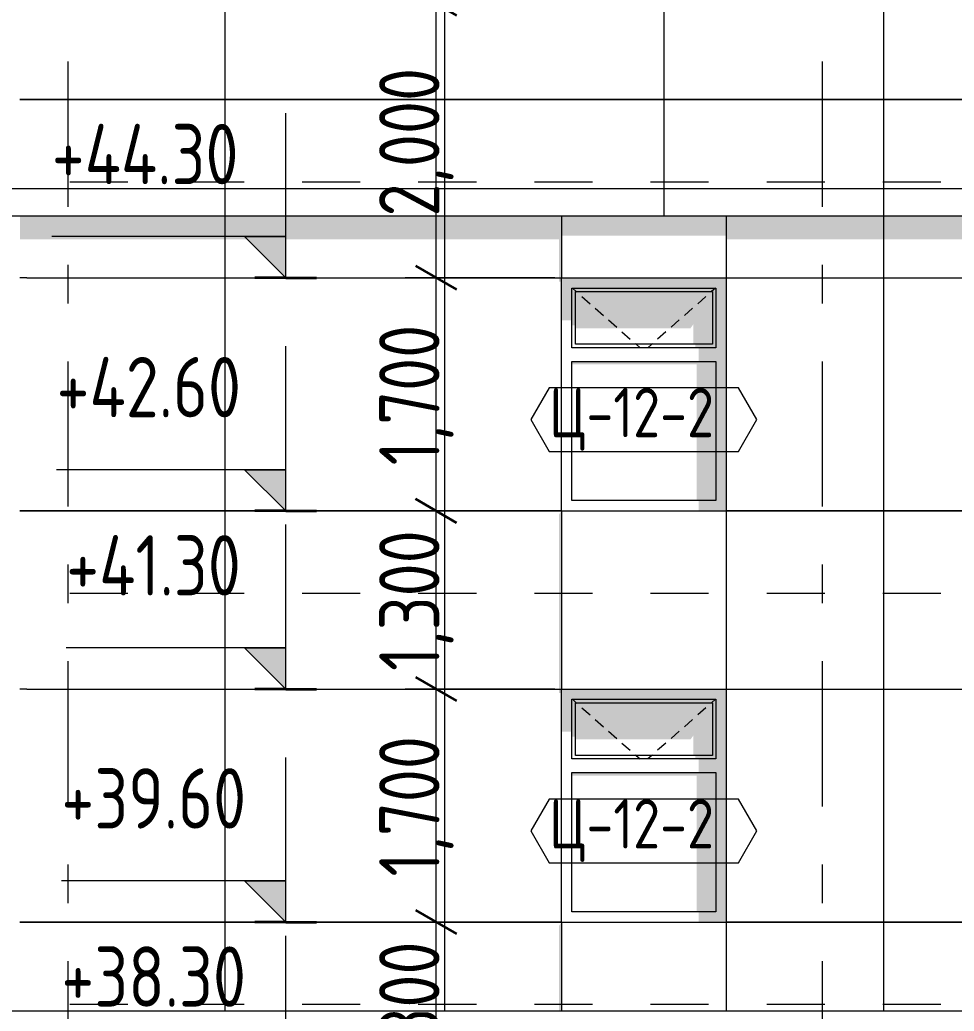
# Model space of a CAD drawing. Header units: millimetres. Extents: x 18162 to 7085488, y 72188 to 247925.
# Drawn here: x 5953608 to 5960420, y 130506 to 137738 of the extents above; entities that cross this region are included whole.
import ezdxf
from ezdxf.enums import TextEntityAlignment as Align

# ---------------------------------------------------------------- set-up
doc = ezdxf.new("R2010")
doc.units = ezdxf.units.MM
doc.header["$MEASUREMENT"] = 0
doc.linetypes.add('Dashed', pattern=[423.333333, 211.666667, -211.666667])
doc.linetypes.add('Double Dashed', pattern=[1093.611073, 529.166651, -211.666656, 141.111112, -211.666656])
for name, color, linetype in [('Archicad Windows', 7, 'Continuous'), ('Structural - Bearing', 7, 'Continuous'), ('Structural - Grid', 7, 'Continuous')]:
    doc.layers.add(name, color=color, linetype=linetype)
doc.styles.add('GENERATED_STYLE_3', font='', dxfattribs={"width": 0.8})
doc.styles.get('GENERATED_STYLE_3').set_extended_font_data('ISOCPEUR MON')
doc.dimstyles.new('GENERATED_STYLE__32', dxfattribs={"dimtxt": 440.00001, "dimasz": 228, "dimexe": 0.18, "dimexo": 50, "dimgap": 0, "dimtad": 1, "dimdec": 0, "dimzin": 0, "dimdsep": 46, "dimtxsty": 'GENERATED_STYLE_3', "dimblk": 'ARROWHEAD_2', "dimblk1": 'ARROWHEAD_2', "dimblk2": 'ARROWHEAD_2', "dimcen": 0.09, "dimclrd": 13, "dimclre": 13, "dimclrt": 13, "dimadec": 0, "dimazin": 0, "dimtfac": 1, "dimtdec": 4, "dimtmove": 0, "dimatfit": 3, "dimfxl": 1, "dimtolj": 1, "dimtzin": 0, "dimarcsym": 0})

# ---------------------------------------------------------------- blocks, each defined once
blk = doc.blocks.new('*X2881', base_point=(6050603.8, 91556.2))
at = {"layer": 'Structural - Bearing', "color": 8, "linetype": 'Continuous', "lineweight": 13}
for p, q in [((5953658.1, 132856.2), (5953608.1, 132856.2)), ((5953658.1, 131156.2), (5953608.1, 131156.2)), ((5953608.1, 131156.2), (5953658.1, 131156.2))]:
    blk.add_line(p, q, dxfattribs=at)
blk = doc.blocks.new('*X2882', base_point=(6050603.8, 91556.2))
at = {"layer": 'Structural - Bearing', "color": 8, "linetype": 'Continuous', "lineweight": 13}
for p, q in [((5955103.8, 133456.2), (5955103.8, 131156.2)), ((5956703.8, 133456.2), (5956703.8, 131156.2)), ((5953658.1, 132856.2), (5954603.8, 132856.2)), ((5954603.8, 132856.2), (5955103.8, 132856.2)), ((5955103.8, 132856.2), (5956203.8, 132856.2)), ((5956203.8, 132856.2), (5956703.8, 132856.2)), ((5956703.8, 132856.2), (5957558.1, 132856.2)), ((5953658.1, 131156.2), (5954603.8, 131156.2)), ((5954603.8, 131156.2), (5953658.1, 131156.2)), ((5955103.8, 131156.2), (5954603.8, 131156.2)), ((5954603.8, 131156.2), (5955103.8, 131156.2)), ((5955103.8, 131156.2), (5956203.8, 131156.2)), ((5955103.8, 131156.2), (5955103.8, 130556.2)), ((5956203.8, 131156.2), (5955103.8, 131156.2)), ((5956703.8, 131156.2), (5956203.8, 131156.2)), ((5956203.8, 131156.2), (5956703.8, 131156.2)), ((5956703.8, 131156.2), (5957558.1, 131156.2)), ((5956703.8, 131156.2), (5956703.8, 130556.2)), ((5957558.1, 131156.2), (5956703.8, 131156.2)), ((5955103.8, 130556.2), (5955103.8, 130506.2)), ((5956703.8, 130556.2), (5956703.8, 130506.2))]:
    blk.add_line(p, q, dxfattribs=at)
blk = doc.blocks.new('*X2883', base_point=(6050603.8, 91556.2))
at = {"layer": 'Structural - Bearing', "color": 8, "linetype": 'Continuous', "lineweight": 13}
for p, q in [((5959903.8, 133456.2), (5959903.8, 131156.2)), ((5958758.1, 132856.2), (5959403.8, 132856.2)), ((5959403.8, 132856.2), (5959903.8, 132856.2)), ((5959903.8, 132856.2), (5960558.1, 132856.2)), ((5958758.1, 131156.2), (5959403.8, 131156.2)), ((5959403.8, 131156.2), (5958758.1, 131156.2)), ((5959903.8, 131156.2), (5959403.8, 131156.2)), ((5959403.8, 131156.2), (5959903.8, 131156.2)), ((5959903.8, 131156.2), (5960558.1, 131156.2)), ((5959903.8, 131156.2), (5959903.8, 130556.2)), ((5960558.1, 131156.2), (5959903.8, 131156.2)), ((5959903.8, 130556.2), (5959903.8, 130506.2))]:
    blk.add_line(p, q, dxfattribs=at)
blk = doc.blocks.new('*X2889', base_point=(6050603.8, 91556.2))
at = {"layer": 'Structural - Bearing', "color": 8, "linetype": 'Continuous', "lineweight": 13}
for p, q in [((5953658.1, 135856.2), (5953608.1, 135856.2)), ((5953658.1, 134156.2), (5953608.1, 134156.2)), ((5953608.1, 134156.2), (5953658.1, 134156.2))]:
    blk.add_line(p, q, dxfattribs=at)
blk = doc.blocks.new('*X2890', base_point=(6050603.8, 91556.2))
at = {"layer": 'Structural - Bearing', "color": 8, "linetype": 'Continuous', "lineweight": 13}
for p, q in [((5955103.8, 136306.2), (5955103.8, 134156.2)), ((5956703.8, 136306.2), (5956703.8, 134156.2)), ((5953658.1, 135856.2), (5954603.8, 135856.2)), ((5954603.8, 135856.2), (5955103.8, 135856.2)), ((5955103.8, 135856.2), (5956203.8, 135856.2)), ((5956203.8, 135856.2), (5956703.8, 135856.2)), ((5956703.8, 135856.2), (5957558.1, 135856.2)), ((5953658.1, 134156.2), (5954603.8, 134156.2)), ((5954603.8, 134156.2), (5953658.1, 134156.2)), ((5955103.8, 134156.2), (5954603.8, 134156.2)), ((5954603.8, 134156.2), (5955103.8, 134156.2)), ((5955103.8, 134156.2), (5956203.8, 134156.2)), ((5955103.8, 134156.2), (5955103.8, 133556.2)), ((5956203.8, 134156.2), (5955103.8, 134156.2)), ((5956703.8, 134156.2), (5956203.8, 134156.2)), ((5956203.8, 134156.2), (5956703.8, 134156.2)), ((5956703.8, 134156.2), (5957558.1, 134156.2)), ((5956703.8, 134156.2), (5956703.8, 133556.2)), ((5957558.1, 134156.2), (5956703.8, 134156.2)), ((5955103.8, 133556.2), (5955103.8, 133456.2)), ((5956703.8, 133556.2), (5956703.8, 133456.2))]:
    blk.add_line(p, q, dxfattribs=at)
blk = doc.blocks.new('*X2891', base_point=(6050603.8, 91556.2))
at = {"layer": 'Structural - Bearing', "color": 8, "linetype": 'Continuous', "lineweight": 13}
for p, q in [((5959903.8, 136306.2), (5959903.8, 134156.2)), ((5958758.1, 135856.2), (5959403.8, 135856.2)), ((5959403.8, 135856.2), (5959903.8, 135856.2)), ((5959903.8, 135856.2), (5960558.1, 135856.2)), ((5958758.1, 134156.2), (5959403.8, 134156.2)), ((5959403.8, 134156.2), (5958758.1, 134156.2)), ((5959903.8, 134156.2), (5959403.8, 134156.2)), ((5959403.8, 134156.2), (5959903.8, 134156.2)), ((5959903.8, 134156.2), (5960558.1, 134156.2)), ((5959903.8, 134156.2), (5959903.8, 133556.2)), ((5960558.1, 134156.2), (5959903.8, 134156.2)), ((5959903.8, 133556.2), (5959903.8, 133456.2))]:
    blk.add_line(p, q, dxfattribs=at)
blk = doc.blocks.new('*X2896', base_point=(6050603.8, 91556.2))
at = {"layer": 'Structural - Bearing', "color": 8, "linetype": 'Continuous', "lineweight": 13}
for p, q in [((5955103.8, 136506.2), (5955103.8, 136306.2)), ((5956703.8, 136506.2), (5956703.8, 136306.2)), ((5958303.8, 136506.2), (5958303.8, 136306.2)), ((5959903.8, 136506.2), (5959903.8, 136306.2))]:
    blk.add_line(p, q, dxfattribs=at)
blk = doc.blocks.new('*X2904', base_point=(6050603.8, 91556.2))
at = {"layer": 'Structural - Bearing', "color": 7, "linetype": 'Continuous', "lineweight": 9}
for p, q in [((5955103.8, 137856.2), (5955103.8, 137156.2)), ((5956703.8, 137856.2), (5956703.8, 137156.2)), ((5958303.8, 137856.2), (5958303.8, 137156.2)), ((5959903.8, 137856.2), (5959903.8, 137156.2)), ((5953608.1, 137156.2), (5954603.8, 137156.2)), ((5954603.8, 137156.2), (5953608.1, 137156.2)), ((5955103.8, 137156.2), (5954603.8, 137156.2)), ((5954603.8, 137156.2), (5955103.8, 137156.2)), ((5955103.8, 137156.2), (5956203.8, 137156.2)), ((5955103.8, 137156.2), (5955103.8, 136556.2)), ((5956203.8, 137156.2), (5955103.8, 137156.2)), ((5956703.8, 137156.2), (5956203.8, 137156.2)), ((5956203.8, 137156.2), (5956703.8, 137156.2)), ((5956703.8, 137156.2), (5957803.8, 137156.2)), ((5956703.8, 137156.2), (5956703.8, 136556.2)), ((5957803.8, 137156.2), (5956703.8, 137156.2)), ((5958303.8, 137156.2), (5957803.8, 137156.2)), ((5957803.8, 137156.2), (5958303.8, 137156.2)), ((5958303.8, 137156.2), (5959403.8, 137156.2)), ((5958303.8, 137156.2), (5958303.8, 136556.2)), ((5959403.8, 137156.2), (5958303.8, 137156.2)), ((5959903.8, 137156.2), (5959403.8, 137156.2)), ((5959403.8, 137156.2), (5959903.8, 137156.2)), ((5959903.8, 137156.2), (5961003.8, 137156.2)), ((5959903.8, 137156.2), (5959903.8, 136556.2)), ((5961003.8, 137156.2), (5959903.8, 137156.2)), ((5955103.8, 136556.2), (5955103.8, 136506.2)), ((5956703.8, 136556.2), (5956703.8, 136506.2)), ((5958303.8, 136556.2), (5958303.8, 136506.2)), ((5959903.8, 136556.2), (5959903.8, 136506.2))]:
    blk.add_line(p, q, dxfattribs=at)
blk = doc.blocks.new('*D3040', base_point=(6050603.8, 91556.2))
at = {"color": 12, "linetype": 'Continuous', "lineweight": 35}
for p, q in [((5956492.8, 131242.8), (5956792.8, 131069.6)), ((5956492.8, 129942.8), (5956792.8, 129769.6))]:
    blk.add_line(p, q, dxfattribs=at)
at = {"color": 13, "linetype": 'Continuous', "lineweight": 13}
for p, q in [((5957508.1, 131156.2), (5956417.8, 131156.2)), ((5956642.8, 129856.2), (5956642.8, 131156.2)), ((5957508.1, 129856.2), (5956417.8, 129856.2))]:
    blk.add_line(p, q, dxfattribs=at)
at = {"color": 13, "lineweight": 13, "insert": (5956770.3, 129988), "char_height": 440, "attachment_point": 7, "rotation": 90, "style": 'GENERATED_STYLE_3'}
blk.add_mtext('\\A1;{\\pql;\\fISOCPEUR MON|b0|i0|c0|p0;\\W0.800000;1,300}', dxfattribs=at)
blk = doc.blocks.new('ARROWHEAD_2')
at = {"color": 0, "linetype": 'Continuous', "lineweight": 0}
for p, q in [((-0.378, -0.655), (0.378, 0.655)), ((0, 0), (-1, 0))]:
    blk.add_line(p, q, dxfattribs=at)
blk = doc.blocks.new('*D3041', base_point=(6050603.8, 91556.2))
at = {"color": 12, "linetype": 'Continuous', "lineweight": 35}
for p, q in [((5956492.8, 132942.8), (5956792.8, 132769.6)), ((5956492.8, 131242.8), (5956792.8, 131069.6))]:
    blk.add_line(p, q, dxfattribs=at)
at = {"color": 13, "linetype": 'Continuous', "lineweight": 13}
for p, q in [((5957508.1, 132856.2), (5956417.8, 132856.2)), ((5956642.8, 131156.2), (5956642.8, 132856.2)), ((5957508.1, 131156.2), (5956417.8, 131156.2))]:
    blk.add_line(p, q, dxfattribs=at)
at = {"color": 13, "lineweight": 13, "insert": (5956770.3, 131488), "char_height": 440, "attachment_point": 7, "rotation": 90, "style": 'GENERATED_STYLE_3'}
blk.add_mtext('\\A1;{\\pql;\\fISOCPEUR MON|b0|i0|c0|p0;\\W0.800000;1,700}', dxfattribs=at)
blk = doc.blocks.new('*D3042', base_point=(6050603.8, 91556.2))
at = {"color": 12, "linetype": 'Continuous', "lineweight": 35}
for p, q in [((5956492.8, 134242.8), (5956792.8, 134069.6)), ((5956492.8, 132942.8), (5956792.8, 132769.6))]:
    blk.add_line(p, q, dxfattribs=at)
at = {"color": 13, "linetype": 'Continuous', "lineweight": 13}
for p, q in [((5957508.1, 134156.2), (5956417.8, 134156.2)), ((5956642.8, 132856.2), (5956642.8, 134156.2)), ((5957508.1, 132856.2), (5956417.8, 132856.2))]:
    blk.add_line(p, q, dxfattribs=at)
at = {"color": 13, "lineweight": 13, "insert": (5956770.3, 132988), "char_height": 440, "attachment_point": 7, "rotation": 90, "style": 'GENERATED_STYLE_3'}
blk.add_mtext('\\A1;{\\pql;\\fISOCPEUR MON|b0|i0|c0|p0;\\W0.800000;1,300}', dxfattribs=at)
blk = doc.blocks.new('*D3043', base_point=(6050603.8, 91556.2))
at = {"color": 12, "linetype": 'Continuous', "lineweight": 35}
for p, q in [((5956492.8, 135942.8), (5956792.8, 135769.6)), ((5956492.8, 134242.8), (5956792.8, 134069.6))]:
    blk.add_line(p, q, dxfattribs=at)
at = {"color": 13, "linetype": 'Continuous', "lineweight": 13}
for p, q in [((5957508.1, 135856.2), (5956417.8, 135856.2)), ((5956642.8, 134156.2), (5956642.8, 135856.2)), ((5957508.1, 134156.2), (5956417.8, 134156.2))]:
    blk.add_line(p, q, dxfattribs=at)
at = {"color": 13, "lineweight": 13, "insert": (5956770.3, 134488), "char_height": 440, "attachment_point": 7, "rotation": 90, "style": 'GENERATED_STYLE_3'}
blk.add_mtext('\\A1;{\\pql;\\fISOCPEUR MON|b0|i0|c0|p0;\\W0.800000;1,700}', dxfattribs=at)
blk = doc.blocks.new('*D3044', base_point=(6050603.8, 91556.2))
at = {"color": 12, "linetype": 'Continuous', "lineweight": 35}
for p, q in [((5956492.8, 137942.8), (5956792.8, 137769.6)), ((5956492.8, 135942.8), (5956792.8, 135769.6))]:
    blk.add_line(p, q, dxfattribs=at)
at = {"color": 13, "linetype": 'Continuous', "lineweight": 13}
for p, q in [((5957654.3, 137856.2), (5956417.8, 137856.2)), ((5956642.8, 135856.2), (5956642.8, 137856.2)), ((5957508.1, 135856.2), (5956417.8, 135856.2))]:
    blk.add_line(p, q, dxfattribs=at)
at = {"color": 13, "lineweight": 13, "insert": (5956770.3, 136302.9), "char_height": 440, "attachment_point": 7, "rotation": 90, "style": 'GENERATED_STYLE_3'}
blk.add_mtext('\\A1;{\\pql;\\fISOCPEUR MON|b0|i0|c0|p0;\\W0.800000;2,000}', dxfattribs=at)
blk = doc.blocks.new('Label_260_3', base_point=(5958158.1, 131587.1))
at = {"color": 13, "linetype": 'Continuous', "lineweight": 13, "flags": 128}
blk.add_lwpolyline([(5957334.2, 131821.3), (5957468.3, 131589.1), (5958847.9, 131589.1), (5958982, 131821.3), (5958847.9, 132053.6), (5957468.3, 132053.6)], close=True, dxfattribs=at)
at = {"color": 13, "lineweight": 13, "insert": (5957468.3, 132052.9), "char_height": 360, "attachment_point": 1, "style": 'GENERATED_STYLE_3'}
blk.add_mtext('\\A1;{\\pql;\\pt0,253000;\\fISOCPEUR MON|b0|i0|c0|p0;\\W0.800000;Ц-12-2\\fISOCPEUR MON|b0|i0|c0|p0;\\W0.800000;\\A1{\\H.66x;\\S^  ;}\\fISOCPEUR MON|b0|i0|c0|p0;\\W0.800000;\\fISOCPEUR MON|b0|i0|c0|p0;\\W0.800000;\\A1{\\H.66x;\\S^  ;}\\fISOCPEUR MON|b0|i0|c0|p0;\\W0.800000; \\fISOCPEUR MON|b0|i0|c0|p0;\\W0.800000;\\fISOCPEUR MON|b0|i0|c0|p0;\\W0.800000;\\fISOCPEUR MON|b0|i0|c0|p0;\\W0.800000;\\fISOCPEUR MON|b0|i0|c0|p0;\\W0.800000;\\fISOCPEUR MON|b0|i0|c0|p0;\\W0.800000;\\fISOCPEUR MON|b0|i0|c0|p0;\\W0.800000;\\fISOCPEUR MON|b0|i0|c0|p0;\\W0.800000;\\fISOCPEUR MON|b0|i0|c0|p0;\\W0.800000;\\fISOCPEUR MON|b0|i0|c0|p0;\\W0.800000;\\fISOCPEUR MON|b0|i0|c0|p0;\\W0.800000;\\fISOCPEUR MON|b0|i0|c0|p0;\\W0.800000;\\fISOCPEUR MON|b0|i0|c0|p0;\\W0.800000;\\fISOCPEUR MON|b0|i0|c0|p0;\\W0.800000;\\fISOCPEUR MON|b0|i0|c0|p0;\\W0.800000;\\fISOCPEUR MON|b0|i0|c0|p0;\\W0.800000;\\fISOCPEUR MON|b0|i0|c0|p0;\\W0.800000;\\fISOCPEUR MON|b0|i0|c0|p0;\\W0.800000;\\fISOCPEUR MON|b0|i0|c0|p0;\\W0.800000;\\fISOCPEUR MON|b0|i0|c0|p0;\\W0.800000;\\fISOCPEUR MON|b0|i0|c0|p0;\\W0.800000;\\fISOCPEUR MON|b0|i0|c0|p0;\\W0.800000;\\fISOCPEUR MON|b0|i0|c0|p0;\\W0.800000;\\fISOCPEUR MON|b0|i0|c0|p0;\\W0.800000;\\fISOCPEUR MON|b0|i0|c0|p0;\\W0.800000;\\fISOCPEUR MON|b0|i0|c0|p0;\\W0.800000;\\fISOCPEUR MON|b0|i0|c0|p0;\\W0.800000;\\fISOCPEUR MON|b0|i0|c0|p0;\\W0.800000;\\fISOCPEUR MON|b0|i0|c0|p0;\\W0.800000;\\fISOCPEUR MON|b0|i0|c0|p0;\\W0.800000;\\fISOCPEUR MON|b0|i0|c0|p0;\\W0.800000;\\fISOCPEUR MON|b0|i0|c0|p0;\\W0.800000;\\fISOCPEUR MON|b0|i0|c0|p0;\\W0.800000;\\fISOCPEUR MON|b0|i0|c0|p0;\\W0.800000;\\fISOCPEUR MON|b0|i0|c0|p0;\\W0.800000;\\fISOCPEUR MON|b0|i0|c0|p0;\\W0.800000;\\fISOCPEUR MON|b0|i0|c0|p0;\\W0.800000;\\fISOCPEUR MON|b0|i0|c0|p0;\\W0.800000;\\fISOCPEUR MON|b0|i0|c0|p0;\\W0.800000;\\fISOCPEUR MON|b0|i0|c0|p0;\\W0.800000;\\fISOCPEUR MON|b0|i0|c0|p0;\\W0.800000;\\fISOCPEUR MON|b0|i0|c0|p0;\\W0.800000;\\fISOCPEUR MON|b0|i0|c0|p0;\\W0.800000;\\fISOCPEUR MON|b0|i0|c0|p0;\\W0.800000;}', dxfattribs=at)
blk = doc.blocks.new('Label_262_3', base_point=(5958158.1, 134587.1))
at = {"color": 13, "linetype": 'Continuous', "lineweight": 13, "flags": 128}
blk.add_lwpolyline([(5957334.2, 134821.3), (5957468.3, 134589.1), (5958847.9, 134589.1), (5958982, 134821.3), (5958847.9, 135053.6), (5957468.3, 135053.6)], close=True, dxfattribs=at)
at = {"color": 13, "lineweight": 13, "insert": (5957468.3, 135052.9), "char_height": 360, "attachment_point": 1, "style": 'GENERATED_STYLE_3'}
blk.add_mtext('\\A1;{\\pql;\\pt0,253000;\\fISOCPEUR MON|b0|i0|c0|p0;\\W0.800000;Ц-12-2\\fISOCPEUR MON|b0|i0|c0|p0;\\W0.800000;\\A1{\\H.66x;\\S^  ;}\\fISOCPEUR MON|b0|i0|c0|p0;\\W0.800000;\\fISOCPEUR MON|b0|i0|c0|p0;\\W0.800000;\\A1{\\H.66x;\\S^  ;}\\fISOCPEUR MON|b0|i0|c0|p0;\\W0.800000; \\fISOCPEUR MON|b0|i0|c0|p0;\\W0.800000;\\fISOCPEUR MON|b0|i0|c0|p0;\\W0.800000;\\fISOCPEUR MON|b0|i0|c0|p0;\\W0.800000;\\fISOCPEUR MON|b0|i0|c0|p0;\\W0.800000;\\fISOCPEUR MON|b0|i0|c0|p0;\\W0.800000;\\fISOCPEUR MON|b0|i0|c0|p0;\\W0.800000;\\fISOCPEUR MON|b0|i0|c0|p0;\\W0.800000;\\fISOCPEUR MON|b0|i0|c0|p0;\\W0.800000;\\fISOCPEUR MON|b0|i0|c0|p0;\\W0.800000;\\fISOCPEUR MON|b0|i0|c0|p0;\\W0.800000;\\fISOCPEUR MON|b0|i0|c0|p0;\\W0.800000;\\fISOCPEUR MON|b0|i0|c0|p0;\\W0.800000;\\fISOCPEUR MON|b0|i0|c0|p0;\\W0.800000;\\fISOCPEUR MON|b0|i0|c0|p0;\\W0.800000;\\fISOCPEUR MON|b0|i0|c0|p0;\\W0.800000;\\fISOCPEUR MON|b0|i0|c0|p0;\\W0.800000;\\fISOCPEUR MON|b0|i0|c0|p0;\\W0.800000;\\fISOCPEUR MON|b0|i0|c0|p0;\\W0.800000;\\fISOCPEUR MON|b0|i0|c0|p0;\\W0.800000;\\fISOCPEUR MON|b0|i0|c0|p0;\\W0.800000;\\fISOCPEUR MON|b0|i0|c0|p0;\\W0.800000;\\fISOCPEUR MON|b0|i0|c0|p0;\\W0.800000;\\fISOCPEUR MON|b0|i0|c0|p0;\\W0.800000;\\fISOCPEUR MON|b0|i0|c0|p0;\\W0.800000;\\fISOCPEUR MON|b0|i0|c0|p0;\\W0.800000;\\fISOCPEUR MON|b0|i0|c0|p0;\\W0.800000;\\fISOCPEUR MON|b0|i0|c0|p0;\\W0.800000;\\fISOCPEUR MON|b0|i0|c0|p0;\\W0.800000;\\fISOCPEUR MON|b0|i0|c0|p0;\\W0.800000;\\fISOCPEUR MON|b0|i0|c0|p0;\\W0.800000;\\fISOCPEUR MON|b0|i0|c0|p0;\\W0.800000;\\fISOCPEUR MON|b0|i0|c0|p0;\\W0.800000;\\fISOCPEUR MON|b0|i0|c0|p0;\\W0.800000;\\fISOCPEUR MON|b0|i0|c0|p0;\\W0.800000;\\fISOCPEUR MON|b0|i0|c0|p0;\\W0.800000;\\fISOCPEUR MON|b0|i0|c0|p0;\\W0.800000;\\fISOCPEUR MON|b0|i0|c0|p0;\\W0.800000;\\fISOCPEUR MON|b0|i0|c0|p0;\\W0.800000;\\fISOCPEUR MON|b0|i0|c0|p0;\\W0.800000;\\fISOCPEUR MON|b0|i0|c0|p0;\\W0.800000;\\fISOCPEUR MON|b0|i0|c0|p0;\\W0.800000;\\fISOCPEUR MON|b0|i0|c0|p0;\\W0.800000;\\fISOCPEUR MON|b0|i0|c0|p0;\\W0.800000;}', dxfattribs=at)
blk = doc.blocks.new('Standard grid marker[380]_3', base_point=(5953958.1, 151556.2))
at = {"layer": 'Structural - Grid', "color": 13, "linetype": 'Double Dashed', "lineweight": 13, "ltscale": 2}
blk.add_line((5953958.1, 150556.2), (5953958.1, 87056.2), dxfattribs=at)
at = {"layer": 'Structural - Grid', "color": 13, "lineweight": 13, "style": 'GENERATED_STYLE_3'}
blk.add_attdef('AC_MarkerText_1', text='', height=500, rotation=360, dxfattribs=at).set_placement((5953958.1, 85706.2), align=Align.TOP_CENTER)
blk = doc.blocks.new('Standard grid marker[381]_3', base_point=(5959458.1, 151556.2))
at = {"layer": 'Structural - Grid', "color": 13, "linetype": 'Double Dashed', "lineweight": 13, "ltscale": 2}
blk.add_line((5959458.1, 150556.2), (5959458.1, 87056.2), dxfattribs=at)
at = {"layer": 'Structural - Grid', "color": 13, "lineweight": 13, "style": 'GENERATED_STYLE_3'}
blk.add_attdef('AC_MarkerText_1', text='', height=500, rotation=360, dxfattribs=at).set_placement((5959458.1, 85706.2), align=Align.TOP_CENTER)

msp = doc.modelspace()

# ---------------------------------------------------------------- hatches: boundary and pattern name
at = {"linetype": 'Continuous', "lineweight": 13}
for points in [[(5955546.2, 135856.2), (5955546.2, 136156.2), (5955246.2, 136156.2)], [(5955546.2, 134156.2), (5955546.2, 134456.2), (5955246.2, 134456.2)], [(5955546.2, 132856.2), (5955546.2, 133156.2), (5955246.2, 133156.2)], [(5955546.2, 131156.2), (5955546.2, 131456.2), (5955246.2, 131456.2)]]:
    msp.add_hatch(color=13, dxfattribs=at).paths.add_polyline_path(points)
at = {"layer": 'Archicad Windows', "linetype": 'Continuous', "lineweight": 0}
for points in [[(5957558.1, 135856.2), (5957558.1, 135781.2), (5957633.1, 135781.2), (5958683.1, 135781.2), (5958758.1, 135781.2), (5958758.1, 135856.2)], [(5957633.1, 135781.2), (5957558.1, 135781.2), (5957558.1, 135545), (5957633.1, 135545)], [(5957633.1, 135781.2), (5957633.1, 135756.2), (5957658.1, 135756.2), (5958658.1, 135756.2), (5958683.1, 135756.2), (5958683.1, 135781.2)], [(5957633.1, 135756.2), (5957633.1, 135509.7), (5957658.1, 135509.7), (5957658.1, 135756.2)], [(5958658.1, 135756.2), (5957658.1, 135756.2), (5957658.1, 135488.5), (5958498.1, 135488.5), (5958518.1, 135516.8), (5958518.1, 135371.2), (5958658.1, 135371.2)], [(5958658.1, 135756.2), (5958658.1, 135371.2), (5958683.1, 135371.2), (5958683.1, 135756.2)], [(5958758.1, 134231.2), (5958758.1, 135781.2), (5958683.1, 135781.2), (5958683.1, 135346.2), (5958683.1, 135246.2), (5958683.1, 134231.2)], [(5958683.1, 135371.2), (5958533.1, 135371.2), (5958533.1, 135346.2), (5958683.1, 135346.2)], [(5958558.1, 135346.2), (5958558.1, 135246.2), (5958683.1, 135246.2), (5958683.1, 135346.2)], [(5958683.1, 135246.2), (5957633.1, 135246.2), (5957633.1, 135225), (5958543.1, 135225), (5958543.1, 134231.2), (5958683.1, 134231.2)], [(5958558.1, 134231.2), (5958558.1, 134156.2), (5958758.1, 134156.2), (5958758.1, 134231.2)], [(5957558.1, 132856.2), (5957558.1, 132781.2), (5957633.1, 132781.2), (5958683.1, 132781.2), (5958758.1, 132781.2), (5958758.1, 132856.2)], [(5957558.1, 132781.2), (5957558.1, 132545), (5957633.1, 132545), (5957633.1, 132781.2)], [(5957633.1, 132781.2), (5957633.1, 132756.2), (5957658.1, 132756.2), (5958658.1, 132756.2), (5958683.1, 132756.2), (5958683.1, 132781.2)], [(5958758.1, 131231.2), (5958758.1, 132781.2), (5958683.1, 132781.2), (5958683.1, 132346.2), (5958683.1, 132246.2), (5958683.1, 131231.2)], [(5957658.1, 132756.2), (5957633.1, 132756.2), (5957633.1, 132509.7), (5957658.1, 132509.7)], [(5957658.1, 132488.5), (5958498.1, 132488.5), (5958518.1, 132516.8), (5958518.1, 132371.2), (5958658.1, 132371.2), (5958658.1, 132756.2), (5957658.1, 132756.2)], [(5958658.1, 132756.2), (5958658.1, 132371.2), (5958683.1, 132371.2), (5958683.1, 132756.2)], [(5958683.1, 132371.2), (5958533.1, 132371.2), (5958533.1, 132346.2), (5958683.1, 132346.2)], [(5958558.1, 132346.2), (5958558.1, 132246.2), (5958683.1, 132246.2), (5958683.1, 132346.2)], [(5957633.1, 132225), (5958543.1, 132225), (5958543.1, 131231.2), (5958683.1, 131231.2), (5958683.1, 132246.2), (5957633.1, 132246.2)], [(5958758.1, 131231.2), (5958558.1, 131231.2), (5958558.1, 131156.2), (5958758.1, 131156.2)]]:
    msp.add_hatch(color=49, dxfattribs=at).paths.add_polyline_path(points)
at = {"layer": 'Structural - Bearing', "linetype": 'Continuous', "lineweight": 0}
for points in [[(5953658.1, 136306.2), (5953608.1, 136306.2), (5953608.1, 136135.9), (5953658.1, 136135.9)], [(5953658.1, 136306.2), (5953658.1, 136135.9), (5957538.1, 136135.9), (5957538.1, 135827.9), (5957558.1, 135827.9), (5957558.1, 136306.2)], [(5957558.1, 136306.2), (5957558.1, 136164.2), (5958758.1, 136164.2), (5958758.1, 136306.2)], [(5958758.1, 136306.2), (5958758.1, 136135.9), (5963496.3, 136135.9), (5962758.1, 135092), (5962758.1, 134156.2), (5962513.1, 134156.2), (5962513.1, 134017.7), (5962525.7, 134005.1), (5962525.7, 133975.5), (5962513.1, 133957.7), (5962513.1, 133456.2), (5963758.1, 133456.2), (5963758.1, 133506.2), (5966994, 133506.2), (5967008.1, 133526.2), (5963808.1, 133526.2), (5963808.1, 133586.2), (5963795.7, 133586.2), (5963795.7, 136216.2), (5963808.1, 136216.2), (5963808.1, 136276.2), (5967008.1, 136276.2), (5967008.1, 136216.2), (5967020.5, 136216.2), (5967020.5, 136135.9), (5972308, 136135.9), (5972308.1, 136136.1), (5972308.1, 136306.2), (5966990.5, 136306.2), (5963758.1, 136306.2)], [(5957538.1, 134127.9), (5957538.1, 133456.2), (5957558.1, 133456.2), (5957558.1, 134156.2)], [(5957538.1, 132827.9), (5957558.1, 132827.9), (5957558.1, 133456.2), (5957538.1, 133456.2)], [(5957558.1, 131156.2), (5957538.1, 131127.9), (5957538.1, 130506.2), (5957558.1, 130506.2)]]:
    msp.add_hatch(color=49, dxfattribs=at).paths.add_polyline_path(points)

# ---------------------------------------------------------------- linework, layer by layer
at = {"color": 13, "linetype": 'Continuous', "lineweight": 13}
for p, q in [((5955546.2, 135856.2), (5955546.2, 137056.2)), ((5955546.2, 136156.2), (5953841, 136156.2)), ((5955546.2, 135856.2), (5955246.2, 136156.2)), ((5955246.2, 136156.2), (5955546.2, 136156.2)), ((5955546.2, 134156.2), (5955546.2, 135356.2)), ((5955546.2, 134456.2), (5953876.1, 134456.2)), ((5955546.2, 134156.2), (5955246.2, 134456.2)), ((5955246.2, 134456.2), (5955546.2, 134456.2)), ((5955546.2, 132856.2), (5955546.2, 134056.2)), ((5955546.2, 133156.2), (5953946.4, 133156.2)), ((5955546.2, 132856.2), (5955246.2, 133156.2)), ((5955246.2, 133156.2), (5955546.2, 133156.2)), ((5955546.2, 131156.2), (5955546.2, 132356.2)), ((5955546.2, 131456.2), (5953911.3, 131456.2)), ((5955546.2, 131156.2), (5955246.2, 131456.2)), ((5955246.2, 131456.2), (5955546.2, 131456.2)), ((5955546.2, 129856.2), (5955546.2, 131056.2))]:
    msp.add_line(p, q, dxfattribs=at)
at = {"color": 8, "linetype": 'Dashed', "lineweight": 13, "ltscale": 2}
for p, q in [((5948046.5, 136556.2), (5978885, 136556.2)), ((5948046.5, 133556.2), (5978885, 133556.2)), ((5948046.5, 130556.2), (5978885, 130556.2))]:
    msp.add_line(p, q, dxfattribs=at)
at = {"color": 12, "linetype": 'Continuous', "lineweight": 35}
for p, q in [((5955546.2, 135856.2), (5955321.2, 135856.2)), ((5955546.2, 135856.2), (5955771.2, 135856.2)), ((5955546.2, 134156.2), (5955321.2, 134156.2)), ((5955546.2, 134156.2), (5955771.2, 134156.2)), ((5955546.2, 132856.2), (5955321.2, 132856.2)), ((5955546.2, 132856.2), (5955771.2, 132856.2)), ((5955546.2, 131156.2), (5955321.2, 131156.2)), ((5955546.2, 131156.2), (5955771.2, 131156.2))]:
    msp.add_line(p, q, dxfattribs=at)
at = {"layer": 'Archicad Windows', "color": 7, "linetype": 'Continuous', "lineweight": 13}
for p, q in [((5957558.1, 134156.2), (5957558.1, 135856.2)), ((5958758.1, 135856.2), (5958758.1, 134156.2)), ((5957558.1, 131156.2), (5957558.1, 132856.2)), ((5958758.1, 132856.2), (5958758.1, 131156.2))]:
    msp.add_line(p, q, dxfattribs=at)
at = {"layer": 'Archicad Windows', "color": 7, "linetype": 'Continuous', "lineweight": 9}
for p, q in [((5957633.1, 135346.2), (5957633.1, 135781.2)), ((5957633.1, 135781.2), (5958683.1, 135781.2)), ((5957636.5, 135781.2), (5957664.8, 135756.2)), ((5957658.1, 135371.2), (5957658.1, 135756.2)), ((5957658.1, 135756.2), (5958658.1, 135756.2)), ((5957664.8, 135756.2), (5957668.1, 135753.3)), ((5958651.4, 135756.2), (5958648.1, 135753.3)), ((5958679.8, 135781.2), (5958651.4, 135756.2)), ((5958658.1, 135756.2), (5958658.1, 135371.2)), ((5958683.1, 135781.2), (5958683.1, 135346.2)), ((5957705.6, 135720.2), (5957765.6, 135667.3)), ((5958610.6, 135720.2), (5958550.6, 135667.3)), ((5957803.1, 135634.2), (5957863.1, 135581.3)), ((5958513.1, 135634.2), (5958453.1, 135581.3)), ((5957900.6, 135548.2), (5957960.6, 135495.3)), ((5958415.6, 135548.2), (5958355.6, 135495.3)), ((5957998.1, 135462.3), (5958058.1, 135409.3)), ((5958318.1, 135462.3), (5958258.1, 135409.3)), ((5958683.1, 135346.2), (5957633.1, 135346.2)), ((5958658.1, 135371.2), (5957658.1, 135371.2)), ((5958095.6, 135376.3), (5958098.1, 135374.1)), ((5958098.1, 135374.1), (5958101.4, 135371.2)), ((5958101.4, 135371.2), (5958129.8, 135346.2)), ((5958214.8, 135371.2), (5958186.5, 135346.2)), ((5958218.1, 135374.1), (5958214.8, 135371.2)), ((5958220.6, 135376.3), (5958218.1, 135374.1)), ((5957633.1, 134231.2), (5957633.1, 135246.2)), ((5957633.1, 135246.2), (5958683.1, 135246.2)), ((5958683.1, 135246.2), (5958683.1, 134231.2)), ((5958683.1, 134231.2), (5957633.1, 134231.2)), ((5957633.1, 132346.2), (5957633.1, 132781.2)), ((5957633.1, 132781.2), (5958683.1, 132781.2)), ((5957636.5, 132781.2), (5957664.8, 132756.2)), ((5958679.8, 132781.2), (5958651.4, 132756.2)), ((5958683.1, 132781.2), (5958683.1, 132346.2)), ((5957658.1, 132371.2), (5957658.1, 132756.2)), ((5957658.1, 132756.2), (5958658.1, 132756.2)), ((5957664.8, 132756.2), (5957668.1, 132753.3)), ((5957705.6, 132720.2), (5957765.6, 132667.3)), ((5958610.6, 132720.2), (5958550.6, 132667.3)), ((5958651.4, 132756.2), (5958648.1, 132753.3)), ((5958658.1, 132756.2), (5958658.1, 132371.2)), ((5957803.1, 132634.2), (5957863.1, 132581.3)), ((5958513.1, 132634.2), (5958453.1, 132581.3)), ((5957900.6, 132548.2), (5957960.6, 132495.3)), ((5958415.6, 132548.2), (5958355.6, 132495.3)), ((5957998.1, 132462.3), (5958058.1, 132409.3)), ((5958318.1, 132462.3), (5958258.1, 132409.3)), ((5958683.1, 132346.2), (5957633.1, 132346.2)), ((5958658.1, 132371.2), (5957658.1, 132371.2)), ((5958095.6, 132376.3), (5958098.1, 132374.1)), ((5958098.1, 132374.1), (5958101.4, 132371.2)), ((5958101.4, 132371.2), (5958129.8, 132346.2)), ((5958214.8, 132371.2), (5958186.5, 132346.2)), ((5958218.1, 132374.1), (5958214.8, 132371.2)), ((5958220.6, 132376.3), (5958218.1, 132374.1)), ((5957633.1, 131231.2), (5957633.1, 132246.2)), ((5957633.1, 132246.2), (5958683.1, 132246.2)), ((5958683.1, 132246.2), (5958683.1, 131231.2)), ((5958683.1, 131231.2), (5957633.1, 131231.2))]:
    msp.add_line(p, q, dxfattribs=at)
at = {"layer": 'Structural - Bearing', "color": 7, "linetype": 'Continuous', "lineweight": 13}
for p, q in [((5963758.1, 136506.2), (5953488.4, 136506.2)), ((5963758.1, 136306.2), (5953488.4, 136306.2)), ((5957558.1, 136306.2), (5957558.1, 135856.2)), ((5958758.1, 136306.2), (5958758.1, 135856.2)), ((5957558.1, 135856.2), (5958758.1, 135856.2)), ((5957558.1, 134156.2), (5958758.1, 134156.2)), ((5957558.1, 134156.2), (5957558.1, 132856.2)), ((5958758.1, 134156.2), (5958758.1, 132856.2)), ((5957558.1, 132856.2), (5958758.1, 132856.2)), ((5957558.1, 131156.2), (5958758.1, 131156.2)), ((5957558.1, 131156.2), (5957558.1, 130506.2)), ((5958758.1, 131156.2), (5958758.1, 130506.2)), ((5963758.1, 130506.2), (5953488.4, 130506.2))]:
    msp.add_line(p, q, dxfattribs=at)

# ---------------------------------------------------------------- block references
at = {"color": 12, "linetype": 'Continuous', "lineweight": 13}
for name, p in [('Label_262_3', (5958158.1, 134587.1)), ('Label_260_3', (5958158.1, 131587.1))]:
    msp.add_blockref(name, p, dxfattribs=at)
at = {"layer": 'Structural - Bearing', "lineweight": 0}
for name in ['*X2904', '*X2896', '*X2890', '*X2891', '*X2889', '*X2882', '*X2883', '*X2881']:
    msp.add_blockref(name, (6050603.8, 91556.2), dxfattribs=at)
at = {"layer": 'Structural - Grid', "color": 13, "linetype": 'Continuous', "lineweight": 13}
for name, p in [('Standard grid marker[380]_3', (5953958.1, 151556.2)), ('Standard grid marker[381]_3', (5959458.1, 151556.2))]:
    msp.add_blockref(name, p, dxfattribs=at)

# ---------------------------------------------------------------- texts
at = {"color": 13, "lineweight": 13, "char_height": 440, "attachment_point": 7, "style": 'GENERATED_STYLE_3'}
for s, insert in [('\\A1;{\\pql;\\fISOCPEUR MON|b0|i0|c0|p0;\\W0.800000;+44.30}', (5953841, 136538.4)), ('\\A1;{\\pql;\\fISOCPEUR MON|b0|i0|c0|p0;\\W0.800000;+42.60}', (5953876.1, 134838.4)), ('\\A1;{\\pql;\\fISOCPEUR MON|b0|i0|c0|p0;\\W0.800000;+41.30}', (5953946.4, 133538.4)), ('\\A1;{\\pql;\\fISOCPEUR MON|b0|i0|c0|p0;\\W0.800000;+39.60}', (5953911.3, 131838.4)), ('\\A1;{\\pql;\\fISOCPEUR MON|b0|i0|c0|p0;\\W0.800000;+38.30}', (5953911.3, 130538.4))]:
    msp.add_mtext(s, dxfattribs=dict(at, insert=insert))

# ---------------------------------------------------------------- dimensions: what is measured, and where the dimension line sits
at = {"color": 13, "linetype": 'Continuous', "lineweight": 13}
for base, p1, p2, picture, middle in [((5956642.8, 137856.2), (5957558.1, 135856.2), (5957704.3, 137856.2), '*D3044', (5956334.8, 137039.9)), ((5956642.8, 135856.2), (5957558.1, 134156.2), (5957558.1, 135856.2), '*D3043', (5956334.8, 135225.1)), ((5956642.8, 134156.2), (5957558.1, 132856.2), (5957558.1, 134156.2), '*D3042', (5956334.8, 133725.1)), ((5956642.8, 132856.2), (5957558.1, 131156.2), (5957558.1, 132856.2), '*D3041', (5956334.8, 132225.1)), ((5956642.8, 131156.2), (5957558.1, 129856.2), (5957558.1, 131156.2), '*D3040', (5956334.8, 130725.1))]:
    dim = msp.add_linear_dim(base=base, p1=p1, p2=p2, angle=90, dimstyle='GENERATED_STYLE__32', dxfattribs=at)
    dim.commit()
    dim.dimension.update_dxf_attribs({"geometry": picture, "text_midpoint": middle, "dimtype": 160, "text_rotation": 90})

doc.saveas('drawing.dxf')
